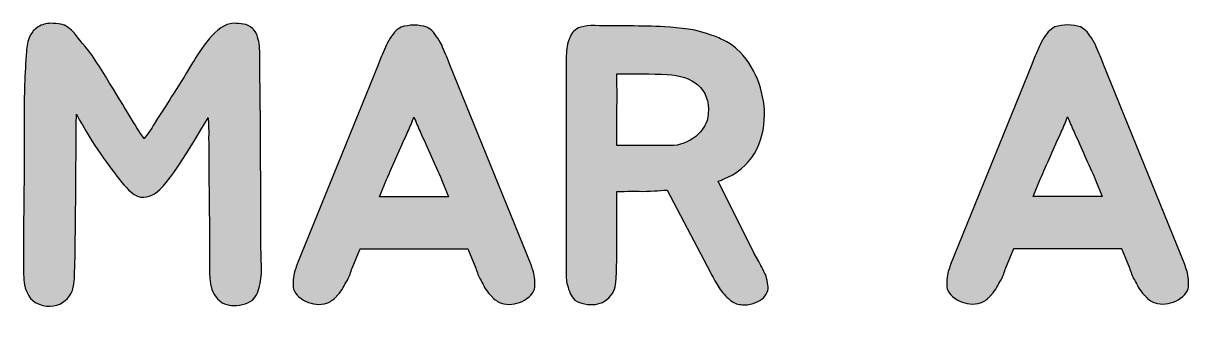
# Model space of a CAD drawing. Header units: millimetres. Extents: x 28 to 183, y 96 to 201.
# Drawn here: x 91.8 to 103.37, y 171.28 to 174.16 of the extents above; entities that cross this region are included whole.
import ezdxf

# ---------------------------------------------------------------- set-up
doc = ezdxf.new("R2010")
doc.units = ezdxf.units.MM
doc.header["$MEASUREMENT"] = 0
doc.layers.add('Layer 1', color=7, linetype='Continuous', lineweight=0)

# ---------------------------------------------------------------- blocks, each defined once
blk = doc.blocks.new('Block_0')
at = {"layer": 'Layer 1', "true_color": 0x010101, "transparency": 33554687}
h = blk.add_hatch(color=18, dxfattribs=at)
h.dxf.hatch_style = 2
edge = h.paths.add_edge_path()
edge.add_spline(control_points=[(94.122, 171.483), (94.111, 171.456), (94.091, 171.429), (94.072, 171.413), (94.045, 171.39), (94.014, 171.374), (93.971, 171.37), (93.897, 171.347), (93.831, 171.359), (93.773, 171.386), (93.629, 171.475), (93.649, 171.658), (93.645, 171.793), (93.645, 171.793), (93.645, 172.096), (93.645, 172.096), (93.645, 172.096), (93.641, 172.69), (93.641, 172.69), (93.641, 172.857), (93.641, 172.841), (93.637, 173.024), (93.637, 173.039), (93.641, 173.051), (93.633, 173.222), (93.23, 172.55), (93.141, 172.445), (92.993, 172.434), (92.908, 172.426), (92.822, 172.523), (92.776, 172.581), (92.651, 172.737), (92.492, 172.946), (92.325, 173.257), (92.321, 173.237), (92.318, 171.607), (92.302, 171.603), (92.302, 171.429), (92.127, 171.277), (91.914, 171.39), (91.848, 171.433), (91.813, 171.522), (91.805, 171.588), (91.801, 171.658), (91.798, 171.727), (91.798, 171.797), (91.798, 171.797), (91.801, 172.1), (91.801, 172.1), (91.801, 172.1), (91.805, 172.698), (91.805, 172.698), (91.805, 172.698), (91.805, 173.218), (91.805, 173.218), (91.805, 173.443), (91.813, 173.664), (91.829, 173.882), (91.829, 173.936), (91.844, 173.986), (91.863, 174.033), (91.883, 174.072), (91.906, 174.103), (91.945, 174.126), (91.984, 174.149), (92.026, 174.161), (92.069, 174.161), (92.104, 174.161), (92.139, 174.157), (92.17, 174.153), (92.275, 174.134), (92.345, 174.002), (92.411, 173.932), (92.492, 173.839), (92.605, 173.649), (92.667, 173.548), (92.803, 173.33), (92.904, 173.144), (92.997, 173.016), (93.024, 173.047), (93.09, 173.144), (93.109, 173.183), (93.218, 173.35), (93.307, 173.486), (93.478, 173.769), (93.552, 173.889), (93.715, 174.157), (93.882, 174.161), (93.921, 174.161), (93.952, 174.157), (93.983, 174.153), (94.018, 174.149), (94.045, 174.134), (94.072, 174.11), (94.091, 174.091), (94.107, 174.072), (94.118, 174.044), (94.126, 174.017), (94.134, 173.986), (94.138, 173.959), (94.142, 173.924), (94.145, 173.893), (94.145, 173.862), (94.145, 173.575), (94.153, 173.288), (94.153, 173), (94.153, 172.651), (94.157, 172.263), (94.157, 171.914), (94.157, 171.84), (94.165, 171.755), (94.161, 171.673), (94.157, 171.611), (94.145, 171.541), (94.122, 171.483)], knot_values=[0, 0, 0, 0, 1, 1, 1, 2, 2, 2, 3, 3, 3, 4, 4, 4, 5, 5, 5, 6, 6, 6, 7, 7, 7, 8, 8, 8, 9, 9, 9, 10, 10, 10, 11, 11, 11, 12, 12, 12, 13, 13, 13, 14, 14, 14, 15, 15, 15, 16, 16, 16, 17, 17, 17, 18, 18, 18, 19, 19, 19, 20, 20, 20, 21, 21, 21, 22, 22, 22, 23, 23, 23, 24, 24, 24, 25, 25, 25, 26, 26, 26, 27, 27, 27, 28, 28, 28, 29, 29, 29, 30, 30, 30, 31, 31, 31, 32, 32, 32, 33, 33, 33, 34, 34, 34, 35, 35, 35, 36, 36, 36, 37, 37, 37, 38, 38, 38, 38], degree=3, periodic=0)
h = blk.add_hatch(color=18, dxfattribs=at)
h.dxf.hatch_style = 2
edge = h.paths.add_edge_path()
edge.add_spline(control_points=[(96.877, 171.565), (96.877, 171.533), (96.87, 171.506), (96.85, 171.479), (96.835, 171.456), (96.808, 171.429), (96.773, 171.413), (96.707, 171.374), (96.641, 171.363), (96.567, 171.374), (96.536, 171.382), (96.501, 171.398), (96.47, 171.425), (96.462, 171.433), (96.454, 171.436), (96.451, 171.444), (96.447, 171.448), (96.439, 171.46), (96.431, 171.464), (96.408, 171.487), (96.392, 171.514), (96.377, 171.537), (96.365, 171.561), (96.353, 171.584), (96.338, 171.611), (96.326, 171.631), (96.315, 171.65), (96.311, 171.669), (96.303, 171.689), (96.295, 171.712), (96.291, 171.731), (96.291, 171.731), (96.21, 171.922), (96.21, 171.922), (95.857, 171.922), (95.496, 171.918), (95.142, 171.922), (95.142, 171.922), (95.061, 171.731), (95.061, 171.731), (95.053, 171.712), (95.049, 171.689), (95.042, 171.669), (95.034, 171.65), (95.026, 171.631), (95.015, 171.611), (94.999, 171.584), (94.987, 171.561), (94.972, 171.537), (94.96, 171.514), (94.945, 171.487), (94.921, 171.464), (94.914, 171.46), (94.906, 171.448), (94.902, 171.444), (94.898, 171.436), (94.89, 171.433), (94.883, 171.425), (94.851, 171.398), (94.817, 171.382), (94.786, 171.374), (94.712, 171.363), (94.646, 171.374), (94.58, 171.413), (94.545, 171.429), (94.518, 171.456), (94.502, 171.479), (94.483, 171.506), (94.475, 171.533), (94.475, 171.565), (94.475, 171.599), (94.479, 171.627), (94.483, 171.658), (94.487, 171.681), (94.494, 171.708), (94.502, 171.727), (94.51, 171.751), (94.514, 171.759), (94.514, 171.762), (94.514, 171.762), (95.321, 173.75), (95.321, 173.75), (95.321, 173.75), (95.344, 173.812), (95.344, 173.812), (95.356, 173.843), (95.372, 173.866), (95.383, 173.901), (95.395, 173.932), (95.406, 173.959), (95.426, 173.99), (95.442, 174.021), (95.465, 174.048), (95.484, 174.072), (95.504, 174.095), (95.527, 174.11), (95.55, 174.122), (95.624, 174.149), (95.728, 174.149), (95.802, 174.122), (95.826, 174.11), (95.849, 174.095), (95.868, 174.072), (95.888, 174.048), (95.907, 174.021), (95.927, 173.99), (95.946, 173.959), (95.958, 173.932), (95.969, 173.901), (95.981, 173.866), (95.997, 173.843), (96.008, 173.812), (96.008, 173.812), (96.031, 173.75), (96.031, 173.75), (96.031, 173.75), (96.839, 171.762), (96.839, 171.762), (96.839, 171.759), (96.843, 171.751), (96.85, 171.727), (96.858, 171.708), (96.866, 171.681), (96.87, 171.658), (96.874, 171.627), (96.877, 171.599), (96.877, 171.565)], knot_values=[0, 0, 0, 0, 1, 1, 1, 2, 2, 2, 3, 3, 3, 4, 4, 4, 5, 5, 5, 6, 6, 6, 7, 7, 7, 8, 8, 8, 9, 9, 9, 10, 10, 10, 11, 11, 11, 12, 12, 12, 13, 13, 13, 14, 14, 14, 15, 15, 15, 16, 16, 16, 17, 17, 17, 18, 18, 18, 19, 19, 19, 20, 20, 20, 21, 21, 21, 22, 22, 22, 23, 23, 23, 24, 24, 24, 25, 25, 25, 26, 26, 26, 27, 27, 27, 28, 28, 28, 29, 29, 29, 30, 30, 30, 31, 31, 31, 32, 32, 32, 33, 33, 33, 34, 34, 34, 35, 35, 35, 36, 36, 36, 37, 37, 37, 38, 38, 38, 39, 39, 39, 40, 40, 40, 41, 41, 41, 42, 42, 42, 42], degree=3, periodic=0)
edge = h.paths.add_edge_path()
edge.add_spline(control_points=[(95.95, 172.609), (95.884, 172.756), (95.814, 172.919), (95.736, 173.086), (95.717, 173.132), (95.694, 173.183), (95.674, 173.23), (95.659, 173.183), (95.635, 173.132), (95.616, 173.086), (95.538, 172.919), (95.469, 172.756), (95.403, 172.609), (95.403, 172.609), (95.333, 172.438), (95.333, 172.438), (95.333, 172.438), (96.02, 172.438), (96.02, 172.438), (96.02, 172.438), (95.95, 172.609), (95.95, 172.609)], knot_values=[0, 0, 0, 0, 1, 1, 1, 2, 2, 2, 3, 3, 3, 4, 4, 4, 5, 5, 5, 6, 6, 6, 7, 7, 7, 7], degree=3, periodic=0)
edge.add_line((95.95, 172.609), (95.95, 172.609))
h = blk.add_hatch(color=18, dxfattribs=at)
h.dxf.hatch_style = 2
edge = h.paths.add_edge_path()
edge.add_spline(control_points=[(99.183, 171.491), (99.171, 171.46), (99.152, 171.44), (99.128, 171.421), (99.105, 171.405), (99.074, 171.39), (99.043, 171.378), (99.004, 171.367), (98.965, 171.359), (98.922, 171.367), (98.88, 171.37), (98.845, 171.386), (98.814, 171.413), (98.767, 171.452), (98.736, 171.487), (98.705, 171.533), (98.682, 171.576), (98.647, 171.627), (98.62, 171.685), (98.62, 171.685), (98.189, 172.504), (98.189, 172.504), (98.146, 172.504), (98.104, 172.5), (98.065, 172.496), (97.956, 172.488), (97.863, 172.496), (97.762, 172.492), (97.762, 172.492), (97.688, 172.492), (97.688, 172.492), (97.688, 172.492), (97.688, 171.79), (97.688, 171.79), (97.688, 171.751), (97.685, 171.716), (97.685, 171.673), (97.685, 171.65), (97.68, 171.599), (97.677, 171.565), (97.669, 171.506), (97.63, 171.44), (97.568, 171.401), (97.514, 171.367), (97.444, 171.359), (97.37, 171.374), (97.331, 171.382), (97.304, 171.394), (97.273, 171.413), (97.254, 171.429), (97.238, 171.456), (97.226, 171.479), (97.215, 171.506), (97.207, 171.537), (97.199, 171.561), (97.192, 171.588), (97.188, 171.607), (97.188, 171.634), (97.188, 171.634), (97.188, 173.839), (97.188, 173.839), (97.188, 173.87), (97.192, 173.905), (97.195, 173.932), (97.199, 173.963), (97.211, 173.994), (97.223, 174.017), (97.231, 174.044), (97.242, 174.068), (97.262, 174.083), (97.293, 174.114), (97.351, 174.141), (97.475, 174.138), (97.704, 174.134), (97.937, 174.138), (98.162, 174.126), (98.313, 174.118), (98.492, 174.099), (98.635, 174.041), (98.678, 174.025), (98.725, 174.006), (98.763, 173.986), (98.814, 173.959), (98.849, 173.936), (98.88, 173.905), (99.059, 173.742), (99.155, 173.489), (99.155, 173.253), (99.155, 172.977), (99.028, 172.721), (98.74, 172.609), (98.728, 172.601), (98.709, 172.597), (98.697, 172.593), (98.697, 172.593), (99.054, 171.875), (99.054, 171.875), (99.054, 171.875), (99.09, 171.813), (99.09, 171.813), (99.101, 171.793), (99.117, 171.762), (99.128, 171.739), (99.144, 171.712), (99.155, 171.681), (99.171, 171.654), (99.179, 171.623), (99.186, 171.588), (99.19, 171.565), (99.194, 171.537), (99.19, 171.51), (99.183, 171.491)], knot_values=[0, 0, 0, 0, 1, 1, 1, 2, 2, 2, 3, 3, 3, 4, 4, 4, 5, 5, 5, 6, 6, 6, 7, 7, 7, 8, 8, 8, 9, 9, 9, 10, 10, 10, 11, 11, 11, 12, 12, 12, 13, 13, 13, 14, 14, 14, 15, 15, 15, 16, 16, 16, 17, 17, 17, 18, 18, 18, 19, 19, 19, 20, 20, 20, 21, 21, 21, 22, 22, 22, 23, 23, 23, 24, 24, 24, 25, 25, 25, 26, 26, 26, 27, 27, 27, 28, 28, 28, 29, 29, 29, 30, 30, 30, 31, 31, 31, 32, 32, 32, 33, 33, 33, 34, 34, 34, 35, 35, 35, 36, 36, 36, 37, 37, 37, 37], degree=3, periodic=0)
edge = h.paths.add_edge_path()
edge.add_spline(control_points=[(98.22, 172.946), (98.403, 172.946), (98.585, 173.086), (98.597, 173.261), (98.616, 173.517), (98.441, 173.641), (98.189, 173.653), (98.038, 173.66), (97.848, 173.66), (97.688, 173.66), (97.696, 173.447), (97.688, 173.245), (97.688, 172.946), (97.688, 172.946), (98.22, 172.946), (98.22, 172.946)], knot_values=[0, 0, 0, 0, 1, 1, 1, 2, 2, 2, 3, 3, 3, 4, 4, 4, 5, 5, 5, 5], degree=3, periodic=0)
edge.add_line((98.22, 172.946), (98.22, 172.946))
h = blk.add_hatch(color=18, dxfattribs=at)
h.dxf.hatch_style = 2
edge = h.paths.add_edge_path()
edge.add_spline(control_points=[(103.366, 171.567), (103.366, 171.536), (103.359, 171.509), (103.339, 171.482), (103.324, 171.459), (103.297, 171.432), (103.262, 171.416), (103.196, 171.377), (103.13, 171.366), (103.056, 171.377), (103.025, 171.385), (102.99, 171.401), (102.959, 171.428), (102.951, 171.436), (102.943, 171.439), (102.94, 171.447), (102.936, 171.451), (102.928, 171.463), (102.92, 171.467), (102.897, 171.49), (102.881, 171.517), (102.866, 171.54), (102.854, 171.564), (102.842, 171.587), (102.827, 171.614), (102.815, 171.633), (102.804, 171.653), (102.8, 171.672), (102.792, 171.692), (102.784, 171.715), (102.78, 171.734), (102.78, 171.734), (102.699, 171.925), (102.699, 171.925), (102.346, 171.925), (101.985, 171.921), (101.631, 171.925), (101.631, 171.925), (101.55, 171.734), (101.55, 171.734), (101.542, 171.715), (101.538, 171.692), (101.531, 171.672), (101.523, 171.653), (101.515, 171.633), (101.504, 171.614), (101.488, 171.587), (101.476, 171.564), (101.461, 171.54), (101.449, 171.517), (101.434, 171.49), (101.41, 171.467), (101.403, 171.463), (101.395, 171.451), (101.391, 171.447), (101.387, 171.439), (101.379, 171.436), (101.372, 171.428), (101.34, 171.401), (101.306, 171.385), (101.275, 171.377), (101.201, 171.366), (101.135, 171.377), (101.069, 171.416), (101.034, 171.432), (101.007, 171.459), (100.991, 171.482), (100.972, 171.509), (100.964, 171.536), (100.964, 171.567), (100.964, 171.602), (100.968, 171.629), (100.972, 171.66), (100.976, 171.684), (100.983, 171.711), (100.991, 171.73), (100.999, 171.754), (101.003, 171.761), (101.003, 171.765), (101.003, 171.765), (101.81, 173.753), (101.81, 173.753), (101.81, 173.753), (101.833, 173.815), (101.833, 173.815), (101.845, 173.846), (101.861, 173.869), (101.872, 173.904), (101.884, 173.935), (101.895, 173.962), (101.915, 173.993), (101.931, 174.024), (101.954, 174.051), (101.973, 174.075), (101.993, 174.098), (102.016, 174.113), (102.039, 174.125), (102.113, 174.152), (102.218, 174.152), (102.291, 174.125), (102.315, 174.113), (102.338, 174.098), (102.357, 174.075), (102.377, 174.051), (102.396, 174.024), (102.416, 173.993), (102.435, 173.962), (102.447, 173.935), (102.458, 173.904), (102.47, 173.869), (102.486, 173.846), (102.497, 173.815), (102.497, 173.815), (102.52, 173.753), (102.52, 173.753), (102.52, 173.753), (103.328, 171.765), (103.328, 171.765), (103.328, 171.761), (103.332, 171.754), (103.339, 171.73), (103.347, 171.711), (103.355, 171.684), (103.359, 171.66), (103.363, 171.629), (103.366, 171.602), (103.366, 171.567)], knot_values=[0, 0, 0, 0, 1, 1, 1, 2, 2, 2, 3, 3, 3, 4, 4, 4, 5, 5, 5, 6, 6, 6, 7, 7, 7, 8, 8, 8, 9, 9, 9, 10, 10, 10, 11, 11, 11, 12, 12, 12, 13, 13, 13, 14, 14, 14, 15, 15, 15, 16, 16, 16, 17, 17, 17, 18, 18, 18, 19, 19, 19, 20, 20, 20, 21, 21, 21, 22, 22, 22, 23, 23, 23, 24, 24, 24, 25, 25, 25, 26, 26, 26, 27, 27, 27, 28, 28, 28, 29, 29, 29, 30, 30, 30, 31, 31, 31, 32, 32, 32, 33, 33, 33, 34, 34, 34, 35, 35, 35, 36, 36, 36, 37, 37, 37, 38, 38, 38, 39, 39, 39, 40, 40, 40, 41, 41, 41, 42, 42, 42, 42], degree=3, periodic=0)
edge = h.paths.add_edge_path()
edge.add_spline(control_points=[(102.439, 172.612), (102.373, 172.759), (102.303, 172.922), (102.225, 173.089), (102.206, 173.135), (102.183, 173.186), (102.163, 173.232), (102.148, 173.186), (102.124, 173.135), (102.105, 173.089), (102.027, 172.922), (101.958, 172.759), (101.892, 172.612), (101.892, 172.612), (101.822, 172.441), (101.822, 172.441), (101.822, 172.441), (102.509, 172.441), (102.509, 172.441), (102.509, 172.441), (102.439, 172.612), (102.439, 172.612)], knot_values=[0, 0, 0, 0, 1, 1, 1, 2, 2, 2, 3, 3, 3, 4, 4, 4, 5, 5, 5, 6, 6, 6, 7, 7, 7, 7], degree=3, periodic=0)
edge.add_line((102.439, 172.612), (102.439, 172.612))
at = {"layer": 'Layer 1', "color": 18, "lineweight": 25, "true_color": 0x010101}
for points, knots in [([(94.122, 171.483), (94.111, 171.456), (94.091, 171.429), (94.072, 171.413), (94.045, 171.39), (94.014, 171.374), (93.971, 171.37), (93.897, 171.347), (93.831, 171.359), (93.773, 171.386), (93.629, 171.475), (93.649, 171.658), (93.645, 171.793), (93.645, 171.793), (93.645, 172.096), (93.645, 172.096), (93.645, 172.096), (93.641, 172.69), (93.641, 172.69), (93.641, 172.857), (93.641, 172.841), (93.637, 173.024), (93.637, 173.039), (93.641, 173.051), (93.633, 173.222), (93.23, 172.55), (93.141, 172.445), (92.993, 172.434), (92.908, 172.426), (92.822, 172.523), (92.776, 172.581), (92.651, 172.737), (92.492, 172.946), (92.325, 173.257), (92.321, 173.237), (92.318, 171.607), (92.302, 171.603), (92.302, 171.429), (92.127, 171.277), (91.914, 171.39), (91.848, 171.433), (91.813, 171.522), (91.805, 171.588), (91.801, 171.658), (91.798, 171.727), (91.798, 171.797), (91.798, 171.797), (91.801, 172.1), (91.801, 172.1), (91.801, 172.1), (91.805, 172.698), (91.805, 172.698), (91.805, 172.698), (91.805, 173.218), (91.805, 173.218), (91.805, 173.443), (91.813, 173.664), (91.829, 173.882), (91.829, 173.936), (91.844, 173.986), (91.863, 174.033), (91.883, 174.072), (91.906, 174.103), (91.945, 174.126), (91.984, 174.149), (92.026, 174.161), (92.069, 174.161), (92.104, 174.161), (92.139, 174.157), (92.17, 174.153), (92.275, 174.134), (92.345, 174.002), (92.411, 173.932), (92.492, 173.839), (92.605, 173.649), (92.667, 173.548), (92.803, 173.33), (92.904, 173.144), (92.997, 173.016), (93.024, 173.047), (93.09, 173.144), (93.109, 173.183), (93.218, 173.35), (93.307, 173.486), (93.478, 173.769), (93.552, 173.889), (93.715, 174.157), (93.882, 174.161), (93.921, 174.161), (93.952, 174.157), (93.983, 174.153), (94.018, 174.149), (94.045, 174.134), (94.072, 174.11), (94.091, 174.091), (94.107, 174.072), (94.118, 174.044), (94.126, 174.017), (94.134, 173.986), (94.138, 173.959), (94.142, 173.924), (94.145, 173.893), (94.145, 173.862), (94.145, 173.575), (94.153, 173.288), (94.153, 173), (94.153, 172.651), (94.157, 172.263), (94.157, 171.914), (94.157, 171.84), (94.165, 171.755), (94.161, 171.673), (94.157, 171.611), (94.145, 171.541), (94.122, 171.483)], [0, 0, 0, 0, 1, 1, 1, 2, 2, 2, 3, 3, 3, 4, 4, 4, 5, 5, 5, 6, 6, 6, 7, 7, 7, 8, 8, 8, 9, 9, 9, 10, 10, 10, 11, 11, 11, 12, 12, 12, 13, 13, 13, 14, 14, 14, 15, 15, 15, 16, 16, 16, 17, 17, 17, 18, 18, 18, 19, 19, 19, 20, 20, 20, 21, 21, 21, 22, 22, 22, 23, 23, 23, 24, 24, 24, 25, 25, 25, 26, 26, 26, 27, 27, 27, 28, 28, 28, 29, 29, 29, 30, 30, 30, 31, 31, 31, 32, 32, 32, 33, 33, 33, 34, 34, 34, 35, 35, 35, 36, 36, 36, 37, 37, 37, 38, 38, 38, 38]), ([(96.877, 171.565), (96.877, 171.533), (96.87, 171.506), (96.85, 171.479), (96.835, 171.456), (96.808, 171.429), (96.773, 171.413), (96.707, 171.374), (96.641, 171.363), (96.567, 171.374), (96.536, 171.382), (96.501, 171.398), (96.47, 171.425), (96.462, 171.433), (96.454, 171.436), (96.451, 171.444), (96.447, 171.448), (96.439, 171.46), (96.431, 171.464), (96.408, 171.487), (96.392, 171.514), (96.377, 171.537), (96.365, 171.561), (96.353, 171.584), (96.338, 171.611), (96.326, 171.631), (96.315, 171.65), (96.311, 171.669), (96.303, 171.689), (96.295, 171.712), (96.291, 171.731), (96.291, 171.731), (96.21, 171.922), (96.21, 171.922), (95.857, 171.922), (95.496, 171.918), (95.142, 171.922), (95.142, 171.922), (95.061, 171.731), (95.061, 171.731), (95.053, 171.712), (95.049, 171.689), (95.042, 171.669), (95.034, 171.65), (95.026, 171.631), (95.015, 171.611), (94.999, 171.584), (94.987, 171.561), (94.972, 171.537), (94.96, 171.514), (94.945, 171.487), (94.921, 171.464), (94.914, 171.46), (94.906, 171.448), (94.902, 171.444), (94.898, 171.436), (94.89, 171.433), (94.883, 171.425), (94.851, 171.398), (94.817, 171.382), (94.786, 171.374), (94.712, 171.363), (94.646, 171.374), (94.58, 171.413), (94.545, 171.429), (94.518, 171.456), (94.502, 171.479), (94.483, 171.506), (94.475, 171.533), (94.475, 171.565), (94.475, 171.599), (94.479, 171.627), (94.483, 171.658), (94.487, 171.681), (94.494, 171.708), (94.502, 171.727), (94.51, 171.751), (94.514, 171.759), (94.514, 171.762), (94.514, 171.762), (95.321, 173.75), (95.321, 173.75), (95.321, 173.75), (95.344, 173.812), (95.344, 173.812), (95.356, 173.843), (95.372, 173.866), (95.383, 173.901), (95.395, 173.932), (95.406, 173.959), (95.426, 173.99), (95.442, 174.021), (95.465, 174.048), (95.484, 174.072), (95.504, 174.095), (95.527, 174.11), (95.55, 174.122), (95.624, 174.149), (95.728, 174.149), (95.802, 174.122), (95.826, 174.11), (95.849, 174.095), (95.868, 174.072), (95.888, 174.048), (95.907, 174.021), (95.927, 173.99), (95.946, 173.959), (95.958, 173.932), (95.969, 173.901), (95.981, 173.866), (95.997, 173.843), (96.008, 173.812), (96.008, 173.812), (96.031, 173.75), (96.031, 173.75), (96.031, 173.75), (96.839, 171.762), (96.839, 171.762), (96.839, 171.759), (96.843, 171.751), (96.85, 171.727), (96.858, 171.708), (96.866, 171.681), (96.87, 171.658), (96.874, 171.627), (96.877, 171.599), (96.877, 171.565)], [0, 0, 0, 0, 1, 1, 1, 2, 2, 2, 3, 3, 3, 4, 4, 4, 5, 5, 5, 6, 6, 6, 7, 7, 7, 8, 8, 8, 9, 9, 9, 10, 10, 10, 11, 11, 11, 12, 12, 12, 13, 13, 13, 14, 14, 14, 15, 15, 15, 16, 16, 16, 17, 17, 17, 18, 18, 18, 19, 19, 19, 20, 20, 20, 21, 21, 21, 22, 22, 22, 23, 23, 23, 24, 24, 24, 25, 25, 25, 26, 26, 26, 27, 27, 27, 28, 28, 28, 29, 29, 29, 30, 30, 30, 31, 31, 31, 32, 32, 32, 33, 33, 33, 34, 34, 34, 35, 35, 35, 36, 36, 36, 37, 37, 37, 38, 38, 38, 39, 39, 39, 40, 40, 40, 41, 41, 41, 42, 42, 42, 42]), ([(99.183, 171.491), (99.171, 171.46), (99.152, 171.44), (99.128, 171.421), (99.105, 171.405), (99.074, 171.39), (99.043, 171.378), (99.004, 171.367), (98.965, 171.359), (98.922, 171.367), (98.88, 171.37), (98.845, 171.386), (98.814, 171.413), (98.767, 171.452), (98.736, 171.487), (98.705, 171.533), (98.682, 171.576), (98.647, 171.627), (98.62, 171.685), (98.62, 171.685), (98.189, 172.504), (98.189, 172.504), (98.146, 172.504), (98.104, 172.5), (98.065, 172.496), (97.956, 172.488), (97.863, 172.496), (97.762, 172.492), (97.762, 172.492), (97.688, 172.492), (97.688, 172.492), (97.688, 172.492), (97.688, 171.79), (97.688, 171.79), (97.688, 171.751), (97.685, 171.716), (97.685, 171.673), (97.685, 171.65), (97.68, 171.599), (97.677, 171.565), (97.669, 171.506), (97.63, 171.44), (97.568, 171.401), (97.514, 171.367), (97.444, 171.359), (97.37, 171.374), (97.331, 171.382), (97.304, 171.394), (97.273, 171.413), (97.254, 171.429), (97.238, 171.456), (97.226, 171.479), (97.215, 171.506), (97.207, 171.537), (97.199, 171.561), (97.192, 171.588), (97.188, 171.607), (97.188, 171.634), (97.188, 171.634), (97.188, 173.839), (97.188, 173.839), (97.188, 173.87), (97.192, 173.905), (97.195, 173.932), (97.199, 173.963), (97.211, 173.994), (97.223, 174.017), (97.231, 174.044), (97.242, 174.068), (97.262, 174.083), (97.293, 174.114), (97.351, 174.141), (97.475, 174.138), (97.704, 174.134), (97.937, 174.138), (98.162, 174.126), (98.313, 174.118), (98.492, 174.099), (98.635, 174.041), (98.678, 174.025), (98.725, 174.006), (98.763, 173.986), (98.814, 173.959), (98.849, 173.936), (98.88, 173.905), (99.059, 173.742), (99.155, 173.489), (99.155, 173.253), (99.155, 172.977), (99.028, 172.721), (98.74, 172.609), (98.728, 172.601), (98.709, 172.597), (98.697, 172.593), (98.697, 172.593), (99.054, 171.875), (99.054, 171.875), (99.054, 171.875), (99.09, 171.813), (99.09, 171.813), (99.101, 171.793), (99.117, 171.762), (99.128, 171.739), (99.144, 171.712), (99.155, 171.681), (99.171, 171.654), (99.179, 171.623), (99.186, 171.588), (99.19, 171.565), (99.194, 171.537), (99.19, 171.51), (99.183, 171.491)], [0, 0, 0, 0, 1, 1, 1, 2, 2, 2, 3, 3, 3, 4, 4, 4, 5, 5, 5, 6, 6, 6, 7, 7, 7, 8, 8, 8, 9, 9, 9, 10, 10, 10, 11, 11, 11, 12, 12, 12, 13, 13, 13, 14, 14, 14, 15, 15, 15, 16, 16, 16, 17, 17, 17, 18, 18, 18, 19, 19, 19, 20, 20, 20, 21, 21, 21, 22, 22, 22, 23, 23, 23, 24, 24, 24, 25, 25, 25, 26, 26, 26, 27, 27, 27, 28, 28, 28, 29, 29, 29, 30, 30, 30, 31, 31, 31, 32, 32, 32, 33, 33, 33, 34, 34, 34, 35, 35, 35, 36, 36, 36, 37, 37, 37, 37]), ([(103.366, 171.567), (103.366, 171.536), (103.359, 171.509), (103.339, 171.482), (103.324, 171.459), (103.297, 171.432), (103.262, 171.416), (103.196, 171.377), (103.13, 171.366), (103.056, 171.377), (103.025, 171.385), (102.99, 171.401), (102.959, 171.428), (102.951, 171.436), (102.943, 171.439), (102.94, 171.447), (102.936, 171.451), (102.928, 171.463), (102.92, 171.467), (102.897, 171.49), (102.881, 171.517), (102.866, 171.54), (102.854, 171.564), (102.842, 171.587), (102.827, 171.614), (102.815, 171.633), (102.804, 171.653), (102.8, 171.672), (102.792, 171.692), (102.784, 171.715), (102.78, 171.734), (102.78, 171.734), (102.699, 171.925), (102.699, 171.925), (102.346, 171.925), (101.985, 171.921), (101.631, 171.925), (101.631, 171.925), (101.55, 171.734), (101.55, 171.734), (101.542, 171.715), (101.538, 171.692), (101.531, 171.672), (101.523, 171.653), (101.515, 171.633), (101.504, 171.614), (101.488, 171.587), (101.476, 171.564), (101.461, 171.54), (101.449, 171.517), (101.434, 171.49), (101.41, 171.467), (101.403, 171.463), (101.395, 171.451), (101.391, 171.447), (101.387, 171.439), (101.379, 171.436), (101.372, 171.428), (101.34, 171.401), (101.306, 171.385), (101.275, 171.377), (101.201, 171.366), (101.135, 171.377), (101.069, 171.416), (101.034, 171.432), (101.007, 171.459), (100.991, 171.482), (100.972, 171.509), (100.964, 171.536), (100.964, 171.567), (100.964, 171.602), (100.968, 171.629), (100.972, 171.66), (100.976, 171.684), (100.983, 171.711), (100.991, 171.73), (100.999, 171.754), (101.003, 171.761), (101.003, 171.765), (101.003, 171.765), (101.81, 173.753), (101.81, 173.753), (101.81, 173.753), (101.833, 173.815), (101.833, 173.815), (101.845, 173.846), (101.861, 173.869), (101.872, 173.904), (101.884, 173.935), (101.895, 173.962), (101.915, 173.993), (101.931, 174.024), (101.954, 174.051), (101.973, 174.075), (101.993, 174.098), (102.016, 174.113), (102.039, 174.125), (102.113, 174.152), (102.218, 174.152), (102.291, 174.125), (102.315, 174.113), (102.338, 174.098), (102.357, 174.075), (102.377, 174.051), (102.396, 174.024), (102.416, 173.993), (102.435, 173.962), (102.447, 173.935), (102.458, 173.904), (102.47, 173.869), (102.486, 173.846), (102.497, 173.815), (102.497, 173.815), (102.52, 173.753), (102.52, 173.753), (102.52, 173.753), (103.328, 171.765), (103.328, 171.765), (103.328, 171.761), (103.332, 171.754), (103.339, 171.73), (103.347, 171.711), (103.355, 171.684), (103.359, 171.66), (103.363, 171.629), (103.366, 171.602), (103.366, 171.567)], [0, 0, 0, 0, 1, 1, 1, 2, 2, 2, 3, 3, 3, 4, 4, 4, 5, 5, 5, 6, 6, 6, 7, 7, 7, 8, 8, 8, 9, 9, 9, 10, 10, 10, 11, 11, 11, 12, 12, 12, 13, 13, 13, 14, 14, 14, 15, 15, 15, 16, 16, 16, 17, 17, 17, 18, 18, 18, 19, 19, 19, 20, 20, 20, 21, 21, 21, 22, 22, 22, 23, 23, 23, 24, 24, 24, 25, 25, 25, 26, 26, 26, 27, 27, 27, 28, 28, 28, 29, 29, 29, 30, 30, 30, 31, 31, 31, 32, 32, 32, 33, 33, 33, 34, 34, 34, 35, 35, 35, 36, 36, 36, 37, 37, 37, 38, 38, 38, 39, 39, 39, 40, 40, 40, 41, 41, 41, 42, 42, 42, 42]), ([(98.22, 172.946), (98.403, 172.946), (98.585, 173.086), (98.597, 173.261), (98.616, 173.517), (98.441, 173.641), (98.189, 173.653), (98.038, 173.66), (97.848, 173.66), (97.688, 173.66), (97.696, 173.447), (97.688, 173.245), (97.688, 172.946), (97.688, 172.946), (98.22, 172.946), (98.22, 172.946)], [0, 0, 0, 0, 1, 1, 1, 2, 2, 2, 3, 3, 3, 4, 4, 4, 5, 5, 5, 5]), ([(95.95, 172.609), (95.884, 172.756), (95.814, 172.919), (95.736, 173.086), (95.717, 173.132), (95.694, 173.183), (95.674, 173.23), (95.659, 173.183), (95.635, 173.132), (95.616, 173.086), (95.538, 172.919), (95.469, 172.756), (95.403, 172.609), (95.403, 172.609), (95.333, 172.438), (95.333, 172.438), (95.333, 172.438), (96.02, 172.438), (96.02, 172.438), (96.02, 172.438), (95.95, 172.609), (95.95, 172.609)], [0, 0, 0, 0, 1, 1, 1, 2, 2, 2, 3, 3, 3, 4, 4, 4, 5, 5, 5, 6, 6, 6, 7, 7, 7, 7]), ([(102.439, 172.612), (102.373, 172.759), (102.303, 172.922), (102.225, 173.089), (102.206, 173.135), (102.183, 173.186), (102.163, 173.232), (102.148, 173.186), (102.124, 173.135), (102.105, 173.089), (102.027, 172.922), (101.958, 172.759), (101.892, 172.612), (101.892, 172.612), (101.822, 172.441), (101.822, 172.441), (101.822, 172.441), (102.509, 172.441), (102.509, 172.441), (102.509, 172.441), (102.439, 172.612), (102.439, 172.612)], [0, 0, 0, 0, 1, 1, 1, 2, 2, 2, 3, 3, 3, 4, 4, 4, 5, 5, 5, 6, 6, 6, 7, 7, 7, 7])]:
    blk.add_open_spline(points, degree=3, knots=knots, dxfattribs=at)
at = {"layer": 'Layer 1'}
for points, knots in [([(94.122, 171.483), (94.111, 171.456), (94.091, 171.429), (94.072, 171.413), (94.045, 171.39), (94.014, 171.374), (93.971, 171.37), (93.897, 171.347), (93.831, 171.359), (93.773, 171.386), (93.629, 171.475), (93.649, 171.658), (93.645, 171.793), (93.645, 171.793), (93.645, 172.096), (93.645, 172.096), (93.645, 172.096), (93.641, 172.69), (93.641, 172.69), (93.641, 172.857), (93.641, 172.841), (93.637, 173.024), (93.637, 173.039), (93.641, 173.051), (93.633, 173.222), (93.23, 172.55), (93.141, 172.445), (92.993, 172.434), (92.908, 172.426), (92.822, 172.523), (92.776, 172.581), (92.651, 172.737), (92.492, 172.946), (92.325, 173.257), (92.321, 173.237), (92.318, 171.607), (92.302, 171.603), (92.302, 171.429), (92.127, 171.277), (91.914, 171.39), (91.848, 171.433), (91.813, 171.522), (91.805, 171.588), (91.801, 171.658), (91.798, 171.727), (91.798, 171.797), (91.798, 171.797), (91.801, 172.1), (91.801, 172.1), (91.801, 172.1), (91.805, 172.698), (91.805, 172.698), (91.805, 172.698), (91.805, 173.218), (91.805, 173.218), (91.805, 173.443), (91.813, 173.664), (91.829, 173.882), (91.829, 173.936), (91.844, 173.986), (91.863, 174.033), (91.883, 174.072), (91.906, 174.103), (91.945, 174.126), (91.984, 174.149), (92.026, 174.161), (92.069, 174.161), (92.104, 174.161), (92.139, 174.157), (92.17, 174.153), (92.275, 174.134), (92.345, 174.002), (92.411, 173.932), (92.492, 173.839), (92.605, 173.649), (92.667, 173.548), (92.803, 173.33), (92.904, 173.144), (92.997, 173.016), (93.024, 173.047), (93.09, 173.144), (93.109, 173.183), (93.218, 173.35), (93.307, 173.486), (93.478, 173.769), (93.552, 173.889), (93.715, 174.157), (93.882, 174.161), (93.921, 174.161), (93.952, 174.157), (93.983, 174.153), (94.018, 174.149), (94.045, 174.134), (94.072, 174.11), (94.091, 174.091), (94.107, 174.072), (94.118, 174.044), (94.126, 174.017), (94.134, 173.986), (94.138, 173.959), (94.142, 173.924), (94.145, 173.893), (94.145, 173.862), (94.145, 173.575), (94.153, 173.288), (94.153, 173), (94.153, 172.651), (94.157, 172.263), (94.157, 171.914), (94.157, 171.84), (94.165, 171.755), (94.161, 171.673), (94.157, 171.611), (94.145, 171.541), (94.122, 171.483)], [0, 0, 0, 0, 1, 1, 1, 2, 2, 2, 3, 3, 3, 4, 4, 4, 5, 5, 5, 6, 6, 6, 7, 7, 7, 8, 8, 8, 9, 9, 9, 10, 10, 10, 11, 11, 11, 12, 12, 12, 13, 13, 13, 14, 14, 14, 15, 15, 15, 16, 16, 16, 17, 17, 17, 18, 18, 18, 19, 19, 19, 20, 20, 20, 21, 21, 21, 22, 22, 22, 23, 23, 23, 24, 24, 24, 25, 25, 25, 26, 26, 26, 27, 27, 27, 28, 28, 28, 29, 29, 29, 30, 30, 30, 31, 31, 31, 32, 32, 32, 33, 33, 33, 34, 34, 34, 35, 35, 35, 36, 36, 36, 37, 37, 37, 38, 38, 38, 38]), ([(96.877, 171.565), (96.877, 171.533), (96.87, 171.506), (96.85, 171.479), (96.835, 171.456), (96.808, 171.429), (96.773, 171.413), (96.707, 171.374), (96.641, 171.363), (96.567, 171.374), (96.536, 171.382), (96.501, 171.398), (96.47, 171.425), (96.462, 171.433), (96.454, 171.436), (96.451, 171.444), (96.447, 171.448), (96.439, 171.46), (96.431, 171.464), (96.408, 171.487), (96.392, 171.514), (96.377, 171.537), (96.365, 171.561), (96.353, 171.584), (96.338, 171.611), (96.326, 171.631), (96.315, 171.65), (96.311, 171.669), (96.303, 171.689), (96.295, 171.712), (96.291, 171.731), (96.291, 171.731), (96.21, 171.922), (96.21, 171.922), (95.857, 171.922), (95.496, 171.918), (95.142, 171.922), (95.142, 171.922), (95.061, 171.731), (95.061, 171.731), (95.053, 171.712), (95.049, 171.689), (95.042, 171.669), (95.034, 171.65), (95.026, 171.631), (95.015, 171.611), (94.999, 171.584), (94.987, 171.561), (94.972, 171.537), (94.96, 171.514), (94.945, 171.487), (94.921, 171.464), (94.914, 171.46), (94.906, 171.448), (94.902, 171.444), (94.898, 171.436), (94.89, 171.433), (94.883, 171.425), (94.851, 171.398), (94.817, 171.382), (94.786, 171.374), (94.712, 171.363), (94.646, 171.374), (94.58, 171.413), (94.545, 171.429), (94.518, 171.456), (94.502, 171.479), (94.483, 171.506), (94.475, 171.533), (94.475, 171.565), (94.475, 171.599), (94.479, 171.627), (94.483, 171.658), (94.487, 171.681), (94.494, 171.708), (94.502, 171.727), (94.51, 171.751), (94.514, 171.759), (94.514, 171.762), (94.514, 171.762), (95.321, 173.75), (95.321, 173.75), (95.321, 173.75), (95.344, 173.812), (95.344, 173.812), (95.356, 173.843), (95.372, 173.866), (95.383, 173.901), (95.395, 173.932), (95.406, 173.959), (95.426, 173.99), (95.442, 174.021), (95.465, 174.048), (95.484, 174.072), (95.504, 174.095), (95.527, 174.11), (95.55, 174.122), (95.624, 174.149), (95.728, 174.149), (95.802, 174.122), (95.826, 174.11), (95.849, 174.095), (95.868, 174.072), (95.888, 174.048), (95.907, 174.021), (95.927, 173.99), (95.946, 173.959), (95.958, 173.932), (95.969, 173.901), (95.981, 173.866), (95.997, 173.843), (96.008, 173.812), (96.008, 173.812), (96.031, 173.75), (96.031, 173.75), (96.031, 173.75), (96.839, 171.762), (96.839, 171.762), (96.839, 171.759), (96.843, 171.751), (96.85, 171.727), (96.858, 171.708), (96.866, 171.681), (96.87, 171.658), (96.874, 171.627), (96.877, 171.599), (96.877, 171.565)], [0, 0, 0, 0, 1, 1, 1, 2, 2, 2, 3, 3, 3, 4, 4, 4, 5, 5, 5, 6, 6, 6, 7, 7, 7, 8, 8, 8, 9, 9, 9, 10, 10, 10, 11, 11, 11, 12, 12, 12, 13, 13, 13, 14, 14, 14, 15, 15, 15, 16, 16, 16, 17, 17, 17, 18, 18, 18, 19, 19, 19, 20, 20, 20, 21, 21, 21, 22, 22, 22, 23, 23, 23, 24, 24, 24, 25, 25, 25, 26, 26, 26, 27, 27, 27, 28, 28, 28, 29, 29, 29, 30, 30, 30, 31, 31, 31, 32, 32, 32, 33, 33, 33, 34, 34, 34, 35, 35, 35, 36, 36, 36, 37, 37, 37, 38, 38, 38, 39, 39, 39, 40, 40, 40, 41, 41, 41, 42, 42, 42, 42]), ([(99.183, 171.491), (99.171, 171.46), (99.152, 171.44), (99.128, 171.421), (99.105, 171.405), (99.074, 171.39), (99.043, 171.378), (99.004, 171.367), (98.965, 171.359), (98.922, 171.367), (98.88, 171.37), (98.845, 171.386), (98.814, 171.413), (98.767, 171.452), (98.736, 171.487), (98.705, 171.533), (98.682, 171.576), (98.647, 171.627), (98.62, 171.685), (98.62, 171.685), (98.189, 172.504), (98.189, 172.504), (98.146, 172.504), (98.104, 172.5), (98.065, 172.496), (97.956, 172.488), (97.863, 172.496), (97.762, 172.492), (97.762, 172.492), (97.688, 172.492), (97.688, 172.492), (97.688, 172.492), (97.688, 171.79), (97.688, 171.79), (97.688, 171.751), (97.685, 171.716), (97.685, 171.673), (97.685, 171.65), (97.68, 171.599), (97.677, 171.565), (97.669, 171.506), (97.63, 171.44), (97.568, 171.401), (97.514, 171.367), (97.444, 171.359), (97.37, 171.374), (97.331, 171.382), (97.304, 171.394), (97.273, 171.413), (97.254, 171.429), (97.238, 171.456), (97.226, 171.479), (97.215, 171.506), (97.207, 171.537), (97.199, 171.561), (97.192, 171.588), (97.188, 171.607), (97.188, 171.634), (97.188, 171.634), (97.188, 173.839), (97.188, 173.839), (97.188, 173.87), (97.192, 173.905), (97.195, 173.932), (97.199, 173.963), (97.211, 173.994), (97.223, 174.017), (97.231, 174.044), (97.242, 174.068), (97.262, 174.083), (97.293, 174.114), (97.351, 174.141), (97.475, 174.138), (97.704, 174.134), (97.937, 174.138), (98.162, 174.126), (98.313, 174.118), (98.492, 174.099), (98.635, 174.041), (98.678, 174.025), (98.725, 174.006), (98.763, 173.986), (98.814, 173.959), (98.849, 173.936), (98.88, 173.905), (99.059, 173.742), (99.155, 173.489), (99.155, 173.253), (99.155, 172.977), (99.028, 172.721), (98.74, 172.609), (98.728, 172.601), (98.709, 172.597), (98.697, 172.593), (98.697, 172.593), (99.054, 171.875), (99.054, 171.875), (99.054, 171.875), (99.09, 171.813), (99.09, 171.813), (99.101, 171.793), (99.117, 171.762), (99.128, 171.739), (99.144, 171.712), (99.155, 171.681), (99.171, 171.654), (99.179, 171.623), (99.186, 171.588), (99.19, 171.565), (99.194, 171.537), (99.19, 171.51), (99.183, 171.491)], [0, 0, 0, 0, 1, 1, 1, 2, 2, 2, 3, 3, 3, 4, 4, 4, 5, 5, 5, 6, 6, 6, 7, 7, 7, 8, 8, 8, 9, 9, 9, 10, 10, 10, 11, 11, 11, 12, 12, 12, 13, 13, 13, 14, 14, 14, 15, 15, 15, 16, 16, 16, 17, 17, 17, 18, 18, 18, 19, 19, 19, 20, 20, 20, 21, 21, 21, 22, 22, 22, 23, 23, 23, 24, 24, 24, 25, 25, 25, 26, 26, 26, 27, 27, 27, 28, 28, 28, 29, 29, 29, 30, 30, 30, 31, 31, 31, 32, 32, 32, 33, 33, 33, 34, 34, 34, 35, 35, 35, 36, 36, 36, 37, 37, 37, 37]), ([(103.366, 171.567), (103.366, 171.536), (103.359, 171.509), (103.339, 171.482), (103.324, 171.459), (103.297, 171.432), (103.262, 171.416), (103.196, 171.377), (103.13, 171.366), (103.056, 171.377), (103.025, 171.385), (102.99, 171.401), (102.959, 171.428), (102.951, 171.436), (102.943, 171.439), (102.94, 171.447), (102.936, 171.451), (102.928, 171.463), (102.92, 171.467), (102.897, 171.49), (102.881, 171.517), (102.866, 171.54), (102.854, 171.564), (102.842, 171.587), (102.827, 171.614), (102.815, 171.633), (102.804, 171.653), (102.8, 171.672), (102.792, 171.692), (102.784, 171.715), (102.78, 171.734), (102.78, 171.734), (102.699, 171.925), (102.699, 171.925), (102.346, 171.925), (101.985, 171.921), (101.631, 171.925), (101.631, 171.925), (101.55, 171.734), (101.55, 171.734), (101.542, 171.715), (101.538, 171.692), (101.531, 171.672), (101.523, 171.653), (101.515, 171.633), (101.504, 171.614), (101.488, 171.587), (101.476, 171.564), (101.461, 171.54), (101.449, 171.517), (101.434, 171.49), (101.41, 171.467), (101.403, 171.463), (101.395, 171.451), (101.391, 171.447), (101.387, 171.439), (101.379, 171.436), (101.372, 171.428), (101.34, 171.401), (101.306, 171.385), (101.275, 171.377), (101.201, 171.366), (101.135, 171.377), (101.069, 171.416), (101.034, 171.432), (101.007, 171.459), (100.991, 171.482), (100.972, 171.509), (100.964, 171.536), (100.964, 171.567), (100.964, 171.602), (100.968, 171.629), (100.972, 171.66), (100.976, 171.684), (100.983, 171.711), (100.991, 171.73), (100.999, 171.754), (101.003, 171.761), (101.003, 171.765), (101.003, 171.765), (101.81, 173.753), (101.81, 173.753), (101.81, 173.753), (101.833, 173.815), (101.833, 173.815), (101.845, 173.846), (101.861, 173.869), (101.872, 173.904), (101.884, 173.935), (101.895, 173.962), (101.915, 173.993), (101.931, 174.024), (101.954, 174.051), (101.973, 174.075), (101.993, 174.098), (102.016, 174.113), (102.039, 174.125), (102.113, 174.152), (102.218, 174.152), (102.291, 174.125), (102.315, 174.113), (102.338, 174.098), (102.357, 174.075), (102.377, 174.051), (102.396, 174.024), (102.416, 173.993), (102.435, 173.962), (102.447, 173.935), (102.458, 173.904), (102.47, 173.869), (102.486, 173.846), (102.497, 173.815), (102.497, 173.815), (102.52, 173.753), (102.52, 173.753), (102.52, 173.753), (103.328, 171.765), (103.328, 171.765), (103.328, 171.761), (103.332, 171.754), (103.339, 171.73), (103.347, 171.711), (103.355, 171.684), (103.359, 171.66), (103.363, 171.629), (103.366, 171.602), (103.366, 171.567)], [0, 0, 0, 0, 1, 1, 1, 2, 2, 2, 3, 3, 3, 4, 4, 4, 5, 5, 5, 6, 6, 6, 7, 7, 7, 8, 8, 8, 9, 9, 9, 10, 10, 10, 11, 11, 11, 12, 12, 12, 13, 13, 13, 14, 14, 14, 15, 15, 15, 16, 16, 16, 17, 17, 17, 18, 18, 18, 19, 19, 19, 20, 20, 20, 21, 21, 21, 22, 22, 22, 23, 23, 23, 24, 24, 24, 25, 25, 25, 26, 26, 26, 27, 27, 27, 28, 28, 28, 29, 29, 29, 30, 30, 30, 31, 31, 31, 32, 32, 32, 33, 33, 33, 34, 34, 34, 35, 35, 35, 36, 36, 36, 37, 37, 37, 38, 38, 38, 39, 39, 39, 40, 40, 40, 41, 41, 41, 42, 42, 42, 42]), ([(98.22, 172.946), (98.403, 172.946), (98.585, 173.086), (98.597, 173.261), (98.616, 173.517), (98.441, 173.641), (98.189, 173.653), (98.038, 173.66), (97.848, 173.66), (97.688, 173.66), (97.696, 173.447), (97.688, 173.245), (97.688, 172.946), (97.688, 172.946), (98.22, 172.946), (98.22, 172.946)], [0, 0, 0, 0, 1, 1, 1, 2, 2, 2, 3, 3, 3, 4, 4, 4, 5, 5, 5, 5]), ([(95.95, 172.609), (95.884, 172.756), (95.814, 172.919), (95.736, 173.086), (95.717, 173.132), (95.694, 173.183), (95.674, 173.23), (95.659, 173.183), (95.635, 173.132), (95.616, 173.086), (95.538, 172.919), (95.469, 172.756), (95.403, 172.609), (95.403, 172.609), (95.333, 172.438), (95.333, 172.438), (95.333, 172.438), (96.02, 172.438), (96.02, 172.438), (96.02, 172.438), (95.95, 172.609), (95.95, 172.609)], [0, 0, 0, 0, 1, 1, 1, 2, 2, 2, 3, 3, 3, 4, 4, 4, 5, 5, 5, 6, 6, 6, 7, 7, 7, 7]), ([(102.439, 172.612), (102.373, 172.759), (102.303, 172.922), (102.225, 173.089), (102.206, 173.135), (102.183, 173.186), (102.163, 173.232), (102.148, 173.186), (102.124, 173.135), (102.105, 173.089), (102.027, 172.922), (101.958, 172.759), (101.892, 172.612), (101.892, 172.612), (101.822, 172.441), (101.822, 172.441), (101.822, 172.441), (102.509, 172.441), (102.509, 172.441), (102.509, 172.441), (102.439, 172.612), (102.439, 172.612)], [0, 0, 0, 0, 1, 1, 1, 2, 2, 2, 3, 3, 3, 4, 4, 4, 5, 5, 5, 6, 6, 6, 7, 7, 7, 7])]:
    blk.add_open_spline(points, degree=3, knots=knots, dxfattribs=at)

msp = doc.modelspace()

# ---------------------------------------------------------------- block references
at = {"layer": 'Layer 1'}
msp.add_blockref('Block_0', (0, 0), dxfattribs=at)

doc.saveas('drawing.dxf')
